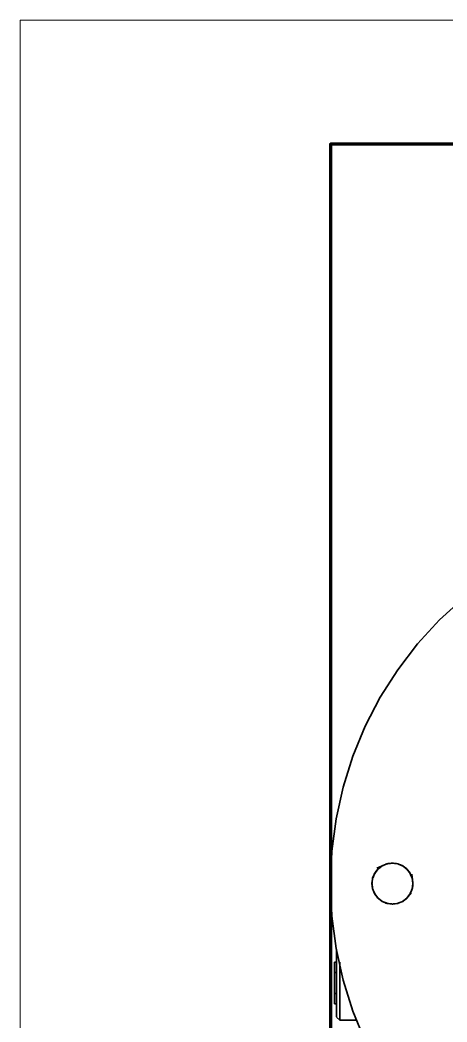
# Model space of a CAD drawing. Header units: millimetres. Extents: x 0 to 420, y 0 to 297.
# Drawn here: x 0 to 34.4, y 216.4 to 297 of the extents above; entities that cross this region are included whole.
import ezdxf

# ---------------------------------------------------------------- set-up
doc = ezdxf.new("R2010")
doc.units = ezdxf.units.MM
doc.header["$LTSCALE"] = 6
for name, color, linetype, lineweight in [('COTA', 7, 'Continuous', 18), ('MOLDURA', 7, 'Continuous', 70), ('VISIVEL', 7, 'Continuous', 35)]:
    doc.layers.add(name, color=color, linetype=linetype, lineweight=lineweight)

msp = doc.modelspace()

# ---------------------------------------------------------------- linework, layer by layer
at = {"layer": 'COTA'}
msp.add_lwpolyline([(0, 0), (420, 0), (420, 297), (0, 297)], close=True, dxfattribs=at)
at = {"layer": 'MOLDURA'}
msp.add_lwpolyline([(25, 10), (410, 10), (410, 287), (25, 287)], close=True, dxfattribs=at)
at = {"layer": 'VISIVEL'}
for p, q in [((35.715, 250.48), (33.785, 248.715)), ((35.715, 250.48), (33.785, 248.715)), ((33.785, 248.715), (32.02, 246.785)), ((33.785, 248.715), (32.02, 246.785)), ((32.02, 246.785), (30.425, 244.705)), ((32.02, 246.785), (30.425, 244.705)), ((30.425, 244.705), (29.02, 242.5)), ((30.425, 244.705), (29.02, 242.5)), ((29.02, 242.5), (27.81, 240.18)), ((27.81, 240.18), (29.02, 242.5)), ((27.81, 240.18), (26.81, 237.76)), ((27.81, 240.18), (26.81, 237.76)), ((26.81, 237.76), (26.02, 235.265)), ((26.81, 237.76), (26.02, 235.265)), ((26.02, 235.265), (25.455, 232.71)), ((26.02, 235.265), (25.455, 232.71)), ((25.455, 232.71), (25.115, 230.115)), ((25.115, 230.115), (25.455, 232.71)), ((25.115, 230.115), (25, 227.5)), ((25.115, 230.115), (25, 227.5)), ((28.75, 228.75), (29.5, 229.065)), ((29.175, 228.93), (29.485, 229.055)), ((29.55, 229.085), (29.245, 228.96)), ((29.445, 229.075), (30, 229.15)), ((29.575, 229.095), (29.485, 229.055)), ((29.495, 229.06), (29.575, 229.095)), ((29.575, 229.095), (29.905, 229.135)), ((29.575, 229.095), (29.65, 229.105)), ((29.83, 229.125), (29.63, 229.1)), ((29.975, 229.145), (29.65, 229.105)), ((30, 229.15), (29.83, 229.125)), ((30, 229.15), (29.905, 229.135)), ((30.2, 229.125), (30, 229.15)), ((30.17, 229.13), (30, 229.15)), ((30, 229.15), (30.33, 229.105)), ((30, 229.15), (30.08, 229.14)), ((30.405, 229.095), (30.08, 229.14)), ((30.425, 229.095), (30.17, 229.13)), ((30.425, 229.095), (30.2, 229.125)), ((30.425, 229.095), (30.33, 229.105)), ((30.825, 228.93), (30.425, 229.095)), ((30.425, 229.095), (30.735, 228.965)), ((30.425, 229.095), (30.5, 229.065)), ((30.805, 228.94), (30.5, 229.065)), ((30.825, 228.93), (30.645, 229.005)), ((28.405, 227.925), (28.535, 228.235)), ((28.56, 228.305), (28.435, 228)), ((28.505, 228.16), (28.57, 228.325)), ((28.57, 228.325), (28.535, 228.235)), ((28.57, 228.325), (28.97, 228.845)), ((28.57, 228.325), (28.775, 228.59)), ((28.57, 228.325), (28.62, 228.385)), ((28.58, 228.34), (28.965, 228.84)), ((28.82, 228.65), (28.62, 228.385)), ((28.835, 228.665), (28.775, 228.59)), ((28.835, 228.665), (29.095, 228.87)), ((28.835, 228.665), (28.895, 228.715)), ((28.865, 228.69), (29.175, 228.93)), ((29.155, 228.915), (28.885, 228.71)), ((29.155, 228.915), (28.895, 228.715)), ((29.175, 228.93), (29.095, 228.87)), ((29.175, 228.93), (29.245, 228.96)), ((30.825, 228.93), (30.735, 228.965)), ((31.125, 228.7), (30.825, 228.93)), ((31.165, 228.665), (30.825, 228.93)), ((30.825, 228.93), (31.09, 228.725)), ((30.825, 228.93), (30.885, 228.88)), ((31.15, 228.68), (30.885, 228.88)), ((31.165, 228.665), (31.09, 228.725)), ((31.165, 228.665), (31.37, 228.405)), ((31.165, 228.665), (31.215, 228.605)), ((31.26, 228.54), (31.17, 228.665)), ((31.415, 228.345), (31.215, 228.605)), ((31.395, 228.37), (31.26, 228.54)), ((31.43, 228.325), (31.37, 228.405)), ((31.595, 227.925), (31.43, 228.325)), ((31.46, 228.245), (31.43, 228.325)), ((31.43, 228.325), (31.555, 228.015)), ((31.43, 228.325), (31.46, 228.255)), ((31.585, 227.95), (31.46, 228.255)), ((31.595, 227.925), (31.46, 228.245)), ((31.65, 227.5), (31.55, 228.255)), ((25, 227.5), (25.115, 224.885)), ((25, 227.5), (25.115, 224.885)), ((28.35, 227.5), (28.4, 227.87)), ((28.35, 227.5), (28.395, 227.83)), ((28.35, 227.5), (28.36, 227.58)), ((28.35, 227.5), (28.36, 227.58)), ((28.4, 227.115), (28.35, 227.5)), ((28.36, 227.42), (28.35, 227.5)), ((28.35, 227.5), (28.365, 227.405)), ((28.355, 227.475), (28.395, 227.15)), ((28.36, 227.58), (28.405, 227.925)), ((28.405, 227.905), (28.36, 227.58)), ((28.405, 227.075), (28.365, 227.405)), ((28.405, 227.925), (28.395, 227.83)), ((28.47, 228.075), (28.405, 227.925)), ((28.405, 227.925), (28.435, 228)), ((28.505, 228.16), (28.47, 228.075)), ((31.595, 227.925), (31.555, 228.015)), ((31.595, 227.925), (31.635, 227.595)), ((31.595, 227.925), (31.605, 227.85)), ((31.595, 227.075), (31.65, 227.5)), ((31.595, 227.095), (31.64, 227.42)), ((31.645, 227.525), (31.605, 227.85)), ((31.65, 227.5), (31.605, 227.17)), ((31.65, 227.5), (31.63, 227.66)), ((31.63, 227.34), (31.65, 227.5)), ((31.65, 227.5), (31.635, 227.595)), ((31.65, 227.5), (31.64, 227.42)), ((28.405, 227.075), (28.365, 227.385)), ((28.485, 226.885), (28.39, 227.115)), ((28.405, 227.075), (28.395, 227.15)), ((28.405, 227.075), (28.445, 226.985)), ((28.415, 227.05), (28.54, 226.745)), ((28.57, 226.675), (28.445, 226.985)), ((28.57, 226.675), (28.485, 226.885)), ((28.495, 226.86), (28.53, 226.775)), ((28.57, 226.675), (28.53, 226.775)), ((28.57, 226.675), (28.54, 226.745)), ((28.72, 226.485), (28.57, 226.675)), ((28.735, 226.46), (28.57, 226.675)), ((28.57, 226.675), (28.63, 226.595)), ((28.585, 226.655), (28.785, 226.395)), ((28.835, 226.335), (28.63, 226.595)), ((31.165, 226.335), (31.495, 226.765)), ((31.18, 226.35), (31.38, 226.615)), ((31.19, 226.365), (31.43, 226.675)), ((31.43, 226.675), (31.225, 226.41)), ((31.43, 226.675), (31.38, 226.615)), ((31.43, 226.675), (31.595, 227.075)), ((31.43, 226.675), (31.465, 226.765)), ((31.44, 226.695), (31.565, 227)), ((31.465, 226.765), (31.595, 227.075)), ((31.595, 227.075), (31.465, 226.765)), ((31.595, 227.075), (31.565, 227)), ((31.595, 227.075), (31.605, 227.17)), ((31.595, 227.075), (31.605, 227.15)), ((31.605, 227.15), (31.63, 227.34)), ((28.72, 226.485), (28.835, 226.335)), ((28.835, 226.335), (28.735, 226.46)), ((28.835, 226.335), (28.785, 226.395)), ((28.835, 226.335), (28.91, 226.275)), ((28.85, 226.32), (29.115, 226.12)), ((29.175, 226.07), (28.91, 226.275)), ((29.175, 226.07), (29.115, 226.12)), ((29.175, 226.07), (29.475, 225.945)), ((29.485, 225.945), (29.175, 226.07)), ((29.175, 226.07), (29.265, 226.035)), ((29.195, 226.06), (29.5, 225.935)), ((29.575, 225.905), (29.265, 226.035)), ((30, 225.85), (29.445, 225.925)), ((29.475, 225.945), (29.545, 225.915)), ((29.49, 225.94), (29.57, 225.905)), ((29.575, 225.905), (29.5, 225.935)), ((30, 225.85), (29.575, 225.905)), ((29.575, 225.905), (29.67, 225.895)), ((29.595, 225.905), (29.92, 225.86)), ((30, 225.85), (29.67, 225.895)), ((30, 225.85), (29.92, 225.86)), ((30.14, 225.87), (30, 225.85)), ((30, 225.85), (30.095, 225.865)), ((30.005, 225.85), (30.425, 225.905)), ((30.025, 225.855), (30.35, 225.895)), ((30.425, 225.905), (30.095, 225.865)), ((30.425, 225.905), (30.14, 225.87)), ((30.425, 225.905), (30.35, 225.895)), ((30.425, 225.905), (30.515, 225.945)), ((30.45, 225.915), (30.755, 226.04)), ((30.825, 226.07), (30.515, 225.945)), ((30.825, 226.07), (30.595, 225.975)), ((30.825, 226.07), (30.755, 226.04)), ((31.215, 226.37), (30.825, 226.07)), ((30.825, 226.07), (30.905, 226.13)), ((30.845, 226.085), (31.105, 226.285)), ((31.165, 226.335), (30.905, 226.13)), ((31.165, 226.335), (31.105, 226.285)), ((31.165, 226.335), (31.225, 226.41)), ((25.115, 224.885), (25.455, 222.29)), ((25.115, 224.885), (25.455, 222.29)), ((25.455, 222.29), (26.02, 219.735)), ((25.455, 222.29), (26.02, 219.735)), ((25.5, 222.215), (25.5, 222.115)), ((25.5, 222.115), (25.5, 222.215)), ((25.5, 222.215), (25.5, 222.115)), ((25.5, 222.115), (25.5, 222.215)), ((25.5, 222.115), (25.5, 221.95)), ((25.5, 221.95), (25.5, 222.115)), ((25.5, 222.115), (25.5, 221.95)), ((25.5, 221.95), (25.5, 222.115)), ((25.5, 221.95), (25.5, 221.725)), ((25.5, 221.725), (25.5, 221.95)), ((25.5, 221.95), (25.5, 221.725)), ((25.5, 221.725), (25.5, 221.95)), ((25.55, 221.18), (25.325, 221.18)), ((25.325, 221.18), (25.325, 220.34)), ((25.325, 221.18), (25.325, 220.34)), ((25.55, 221.18), (25.325, 221.18)), ((25.325, 221.18), (25.325, 220.34)), ((25.325, 221.18), (25.325, 220.34)), ((25.5, 221.725), (25.5, 221.445)), ((25.5, 221.445), (25.5, 221.725)), ((25.5, 221.725), (25.5, 221.445)), ((25.5, 221.445), (25.5, 221.725)), ((25.5, 221.445), (25.5, 221.115)), ((25.5, 221.2), (25.5, 221.445)), ((25.5, 221.445), (25.5, 221.2)), ((25.5, 221.2), (25.5, 221.445)), ((25.5, 221.115), (25.5, 220.75)), ((25.75, 221.185), (25.75, 220.86)), ((25.55, 220.34), (25.325, 220.34)), ((25.325, 220.34), (25.325, 218.66)), ((25.325, 218.66), (25.325, 220.34)), ((25.325, 220.34), (25.325, 218.66)), ((25.325, 218.66), (25.325, 220.34)), ((25.5, 220.75), (25.5, 220.35)), ((25.5, 220.35), (25.5, 219.93)), ((25.75, 220.86), (25.75, 220.425)), ((25.75, 220.425), (25.75, 219.97)), ((25.5, 219.93), (25.5, 219.5)), ((25.5, 219.5), (25.5, 219.07)), ((25.75, 219.97), (25.75, 219.5)), ((25.75, 219.5), (25.75, 219.03)), ((26.02, 219.735), (26.81, 217.24)), ((26.02, 219.735), (26.81, 217.24)), ((25.55, 218.66), (25.325, 218.66)), ((25.325, 218.66), (25.325, 217.82)), ((25.325, 217.82), (25.325, 218.66)), ((25.325, 218.66), (25.325, 217.82)), ((25.325, 217.82), (25.325, 218.66)), ((25.5, 219.07), (25.5, 218.65)), ((25.5, 218.65), (25.5, 218.25)), ((25.75, 219.03), (25.75, 218.575)), ((25.75, 218.575), (25.75, 218.14)), ((25.55, 217.82), (25.325, 217.82)), ((25.55, 217.82), (25.325, 217.82)), ((25.5, 218.25), (25.5, 217.885)), ((25.5, 217.885), (25.5, 217.555)), ((25.5, 217.555), (25.5, 217.8)), ((25.5, 217.8), (25.5, 217.555)), ((25.5, 217.555), (25.5, 217.8)), ((25.75, 218.14), (25.75, 217.735)), ((25.75, 217.735), (25.75, 217.38)), ((25.5, 217.555), (25.5, 217.275)), ((25.5, 217.275), (25.5, 217.555)), ((25.5, 217.555), (25.5, 217.275)), ((25.5, 217.275), (25.5, 217.555)), ((25.5, 217.275), (25.5, 217.05)), ((25.5, 217.05), (25.5, 217.275)), ((25.5, 217.275), (25.5, 217.05)), ((25.5, 217.05), (25.5, 217.275)), ((25.5, 217.05), (25.5, 216.885)), ((25.5, 216.885), (25.5, 217.05)), ((25.5, 217.05), (25.5, 216.885)), ((25.5, 216.885), (25.5, 217.05)), ((25.75, 217.38), (25.75, 217.075)), ((25.75, 217.075), (25.75, 216.825)), ((26.81, 217.24), (27.81, 214.82)), ((26.81, 217.24), (27.81, 214.82)), ((25.5, 216.885), (25.5, 216.785)), ((25.5, 216.785), (25.5, 216.885)), ((25.5, 216.885), (25.5, 216.785)), ((25.5, 216.785), (25.5, 216.885)), ((25.5, 216.75), (25.75, 216.5)), ((25.5, 216.75), (25.75, 216.5)), ((25.75, 216.825), (25.75, 216.645)), ((25.75, 216.645), (25.75, 216.535)), ((25.75, 216.5), (27.135, 216.5)), ((25.75, 216.5), (27.135, 216.5))]:
    msp.add_line(p, q, dxfattribs=at)

doc.saveas('drawing.dxf')
